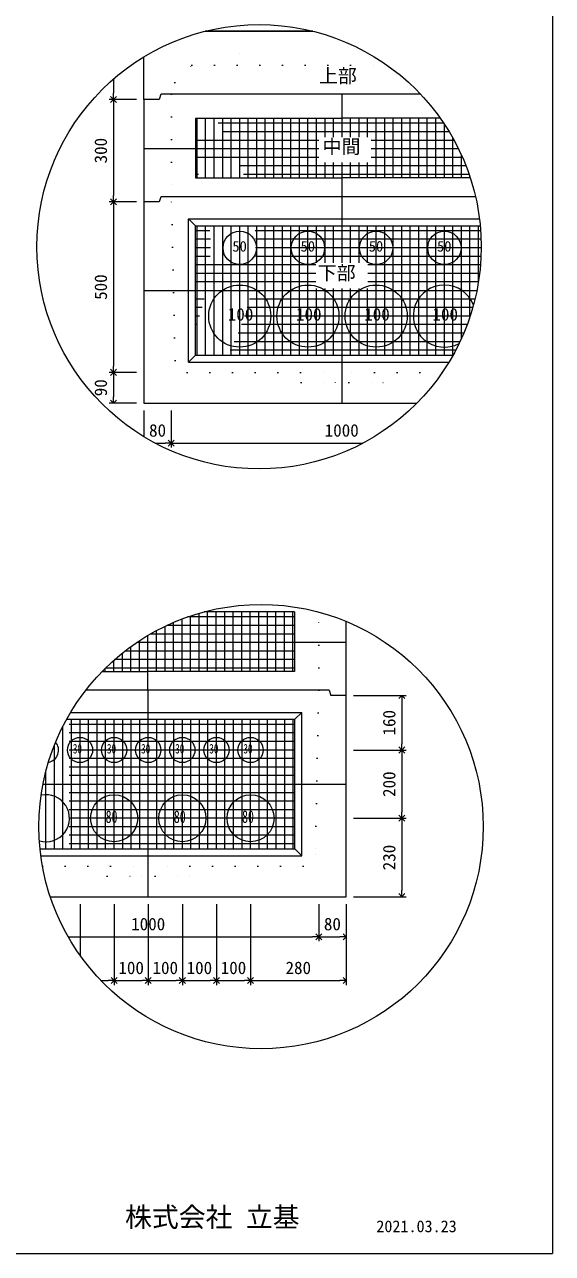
# Model space of a CAD drawing. Units: millimetres, scale not verified. Extents: x -6420 to 6420, y -3078 to 3078.
# Drawn here: x -3825 to -2340, y -2622 to 836 of the extents above; entities that cross this region are included whole.
import ezdxf
from ezdxf.enums import TextEntityAlignment as Align

# ---------------------------------------------------------------- set-up
doc = ezdxf.new("R2010")
doc.units = ezdxf.units.MM
doc.header["$LTSCALE"] = 20
for name, pattern in [('DASHED1', [1.8, 1.2, -0.6]), ('USER2', [50.8, 31.75, -6.35, 6.35, -6.35]), ('USER5', [3.185, 0.01, -3.175])]:
    doc.linetypes.add(name, pattern=pattern)
for name, color, linetype, lineweight in [('0-2_waku', 7, 'Continuous', 18), ('0-3_gaikei', 7, 'Continuous', 18), ('0-4_kakure', 7, 'DASHED1', 5), ('0-5_sunpou', 7, 'Continuous', 5), ('0-7_hole', 7, 'Continuous', 18), ('0-8_uchigawa', 6, 'Continuous', 18), ('0-D_文字１', 7, 'Continuous', 18), ('0-E_コア部分\u3000寸法補助線3', 150, 'USER2', 18), ('0-F_コア部分\u3000寸法補助線2', 150, 'USER2', 18), ('1-0_コア部分\u3000中心補助線', 1, 'Continuous', 18), ('1-1_コア部分\u3000寸法補助線', 7, 'USER2', 5), ('1-2_uchigawa2', 6, 'USER2', 18)]:
    doc.layers.add(name, color=color, linetype=linetype, lineweight=lineweight)
doc.styles.add('ＭＳ ゴシック', font='')
doc.styles.get('ＭＳ ゴシック').set_extended_font_data('MS Gothic')

# ---------------------------------------------------------------- blocks, each defined once
blk = doc.blocks.new('_Open90')
at = {"layer": '0-5_sunpou'}
blk.add_line((0, 0), (-1, 0), dxfattribs=at)
blk.add_lwpolyline([(-0.5, 0.5), (0, 0), (-0.5, -0.5)], dxfattribs=at)

msp = doc.modelspace()

# ---------------------------------------------------------------- linework, layer by layer
at = {"layer": '0-2_waku'}
for p in [(-2339.75, 3078.25), (-6419.75, -2621.75), (-6419.75, -2621.75), (-6419.75, -2621.75), (-6419.75, -2621.75)]:
    msp.add_line(p, (-2339.75, -2621.75), dxfattribs=at)
at = {"layer": '0-3_gaikei'}
for p, q in [((-3316.74, 817.4), (-3244.68, 817.4)), ((-3316.74, 817.4), (-3244.68, 817.4)), ((-3316.74, 817.4), (-3244.68, 817.4)), ((-3013.94, 817.4), (-3316.74, 817.4)), ((-3316.68, 817.4), (-3013.94, 817.4)), ((-3316.68, 817.4), (-3013.94, 817.4)), ((-3489.48, 625.4), (-3489.48, 745.41)), ((-3489.48, 625.4), (-3489.48, -229)), ((-3446.28, 625.4), (-3489.48, 625.4)), ((-3446.28, 625.4), (-3489.48, 625.4)), ((-3441.48, 639.8), (-3446.28, 625.4)), ((-2931.86, 639.8), (-3440.66, 639.8)), ((-2710.56, 639.8), (-2932.68, 639.8)), ((-3441.48, 351.8), (-3446.28, 337.4)), ((-2931.86, 351.8), (-3440.66, 351.8)), ((-2556.27, 351.8), (-2932.68, 351.8)), ((-3446.28, 337.4), (-3489.48, 337.4)), ((-3446.28, 337.4), (-3489.48, 337.4)), ((-3489.48, -229), (-2721.07, -229)), ((-3489.48, -229), (-2721.07, -229)), ((-3489.48, -229), (-2721.07, -229)), ((-2920.54, -1320.45), (-2920.54, -843.18)), ((-2968.54, -1037.25), (-2963.74, -1051.65)), ((-2920.54, -1051.65), (-2963.74, -1051.65))]:
    msp.add_line(p, q, dxfattribs=at)
for points in [[(-2968.54, -1037.25), (-3477.34, -1037.25), (-3653.43, -1037.25)], [(-3752.96, -1618.05), (-2920.54, -1618.05), (-2920.54, -1051.65)], [(-3740.76, -1618.05), (-2920.54, -1618.05), (-2920.54, -1051.65)]]:
    msp.add_lwpolyline(points, dxfattribs=at)
at = {"layer": '0-4_kakure', "linetype": 'USER5', "lineweight": 18}
for p, q in [((-3220.68, 817.4), (-3220.68, 833.55)), ((-3220.68, 817.4), (-3220.68, 721.4)), ((-3402.26, 673.4), (-3354.26, 721.4)), ((-3354.26, 721.4), (-2804.56, 721.4)), ((-3402.26, 673.4), (-3411.86, 639.8)), ((-3411.86, 639.8), (-3411.86, 351.8)), ((-3401.95, -109), (-3411.86, 351.8)), ((-3401.95, -109), (-3367.62, -142.6)), ((-3367.62, -142.6), (-2931.86, -142.6)), ((-3047.06, -171.4), (-3075.86, -142.6)), ((-3047.06, -171.4), (-2951.06, -171.4)), ((-2951.06, -171.4), (-2947.22, -229)), ((-2649.67, -142.6), (-2931.86, -142.6)), ((-2912.66, -171.4), (-2916.5, -229)), ((-2912.66, -171.4), (-2816.66, -171.4)), ((-2816.66, -171.4), (-2787.86, -142.6)), ((-2997.34, -1037.25), (-2997.34, -817.07)), ((-2997.34, -1037.25), (-3007.25, -1498.05)), ((-3007.25, -1498.05), (-3041.58, -1531.65)), ((-3774.99, -1531.65), (-3477.34, -1531.65)), ((-3592.54, -1560.45), (-3621.34, -1531.65)), ((-3041.58, -1531.65), (-3477.34, -1531.65)), ((-3362.14, -1560.45), (-3333.34, -1531.65)), ((-3592.54, -1560.45), (-3496.54, -1560.45)), ((-3496.54, -1560.45), (-3492.7, -1618.05)), ((-3458.14, -1560.45), (-3461.98, -1618.05)), ((-3458.14, -1560.45), (-3362.14, -1560.45))]:
    msp.add_line(p, q, dxfattribs=at)
at = {"layer": '0-5_sunpou', "color": 150, "lineweight": 18}
for p, q in [((-3575.23, 682.89), (-3575.23, 642.68)), ((-3510.6, 625.4), (-3587.71, 625.4)), ((-3531.72, 625.4), (-3587.71, 625.4)), ((-3575.23, 608.12), (-3575.23, 354.68)), ((-3510.6, 337.4), (-3587.71, 337.4)), ((-3510.6, 337.4), (-3587.71, 337.4)), ((-3575.23, 320.12), (-3575.23, -125.32)), ((-3510.6, -142.6), (-3587.71, -142.6)), ((-3531.72, -142.6), (-3587.71, -142.6)), ((-3575.23, -159.88), (-3575.23, -211.72)), ((-3510.6, -229), (-3587.71, -229)), ((-3489.48, -250.12), (-3489.48, -323.74)), ((-3412.68, -250.12), (-3412.68, -354.2)), ((-3412.68, -250.12), (-3412.68, -354.2)), ((-3457.77, -341.72), (-3429.96, -341.72)), ((-3395.4, -341.72), (-2872.92, -341.72)), ((-2899.42, -1051.65), (-2751, -1051.65)), ((-2763.48, -1068.93), (-2763.48, -1187.97)), ((-2899.42, -1205.25), (-2751, -1205.25)), ((-2899.42, -1205.25), (-2751, -1205.25)), ((-2763.48, -1222.53), (-2763.48, -1379.97)), ((-2899.42, -1397.25), (-2751, -1397.25)), ((-2899.42, -1397.25), (-2751, -1397.25)), ((-2763.48, -1414.53), (-2763.48, -1600.77)), ((-2899.42, -1618.05), (-2751, -1618.05)), ((-3669.34, -1639.17), (-3669.34, -1782.91)), ((-3573.34, -1639.17), (-3573.34, -1866.45)), ((-3573.34, -1639.17), (-3573.34, -1866.45)), ((-3477.34, -1639.17), (-3477.34, -1866.45)), ((-3477.34, -1639.17), (-3477.34, -1866.45)), ((-3381.34, -1639.17), (-3381.34, -1866.45)), ((-3381.34, -1639.17), (-3381.34, -1866.45)), ((-3285.34, -1639.17), (-3285.34, -1866.45)), ((-3285.34, -1639.17), (-3285.34, -1866.45)), ((-3189.34, -1639.17), (-3189.34, -1866.45)), ((-3189.34, -1639.17), (-3189.34, -1866.45)), ((-2997.34, -1639.17), (-2997.34, -1743.25)), ((-2997.34, -1639.17), (-2997.34, -1743.25)), ((-2920.54, -1639.17), (-2920.54, -1743.25)), ((-2920.54, -1639.17), (-2920.54, -1866.45)), ((-3702.63, -1730.77), (-3014.62, -1730.77)), ((-2980.06, -1730.77), (-2937.82, -1730.77)), ((-3610.49, -1853.97), (-3590.62, -1853.97)), ((-3556.06, -1853.97), (-3494.62, -1853.97)), ((-3460.06, -1853.97), (-3398.62, -1853.97)), ((-3364.06, -1853.97), (-3302.62, -1853.97)), ((-3268.06, -1853.97), (-3206.62, -1853.97)), ((-3172.06, -1853.97), (-2937.82, -1853.97))]:
    msp.add_line(p, q, dxfattribs=at)
for centre in [(-3165.34, 210.84), (-3159.73, -1420.78)]:
    msp.add_circle(centre, 625.17, dxfattribs=at)
at = {"layer": '0-7_hole'}
for centre, radius in [((-3219.86, 207.8), 47.04), ((-3027.86, 207.8), 47.04), ((-2835.86, 207.8), 47.04), ((-2643.86, 207.8), 47.04), ((-3219.86, 15.8), 87.36), ((-3027.86, 15.8), 87.36), ((-2835.86, 15.8), 87.36), ((-3669.34, -1205.25), 35.52), ((-3573.34, -1205.25), 35.52), ((-3477.34, -1205.25), 35.52), ((-3381.34, -1205.25), 35.52), ((-3285.34, -1205.25), 35.52), ((-3189.34, -1205.25), 35.52), ((-3573.34, -1397.25), 66.24), ((-3381.34, -1397.25), 66.24), ((-3189.34, -1397.25), 66.24)]:
    msp.add_circle(centre, radius, dxfattribs=at)
for centre, radius, start, end in [((-2643.86, 15.8), 87.36, 20.66629, 298.32089), ((-3765.34, -1205.25), 35.52, 281.59033, 39.2294), ((-3765.34, -1397.25), 66.24, 253.99064, 101.55918)]:
    msp.add_arc(centre, radius, start, end, dxfattribs=at)
at = {"layer": '0-8_uchigawa'}
for p, q in [((-3363.86, 289.4), (-3344.66, 270.2)), ((-3363.86, -113.8), (-3363.86, 289.4)), ((-3344.66, 270.2), (-2931.86, 270.2)), ((-3344.66, -94.6), (-3344.66, 270.2)), ((-2931.86, 270.2), (-2543, 270.2)), ((-3363.86, -113.8), (-3344.66, -94.6)), ((-3344.66, -94.6), (-2619.87, -94.6)), ((-3363.86, -113.8), (-2631.07, -113.8)), ((-3045.34, -1502.85), (-3045.34, -1099.65)), ((-3064.54, -1483.65), (-3064.54, -1118.85)), ((-3781.73, -1483.65), (-3064.54, -1483.65)), ((-3045.34, -1502.85), (-3064.54, -1483.65)), ((-3779.49, -1502.85), (-3045.34, -1502.85))]:
    msp.add_line(p, q, dxfattribs=at)
for points in [[(-3363.86, 289.4), (-2931.86, 289.4), (-2545.13, 289.4)], [(-3707.16, -1118.85), (-3477.34, -1118.85), (-3064.54, -1118.85), (-3045.34, -1099.65)], [(-3696.12, -1099.65), (-3477.34, -1099.65), (-3045.34, -1099.65)]]:
    msp.add_lwpolyline(points, dxfattribs=at)
at = {"layer": '0-E_コア部分\u3000寸法補助線3'}
for p, q in [((-3339.86, 404.6), (-3339.86, 572.6)), ((-3291.86, 404.6), (-3291.86, 572.6)), ((-3243.86, 404.6), (-3243.86, 572.6)), ((-3195.86, 404.6), (-3195.86, 572.6)), ((-3147.86, 404.6), (-3147.86, 572.6)), ((-3099.86, 404.6), (-3099.86, 572.6)), ((-3051.86, 404.6), (-3051.86, 572.6)), ((-3003.86, 404.6), (-3003.86, 572.6)), ((-2955.86, 519.57), (-2955.86, 572.6)), ((-2907.86, 519.57), (-2907.86, 572.6)), ((-2859.86, 519.57), (-2859.86, 572.6)), ((-2811.86, 404.6), (-2811.86, 572.6)), ((-2763.86, 404.6), (-2763.86, 572.6)), ((-2715.86, 404.6), (-2715.86, 572.6)), ((-2667.86, 404.6), (-2667.86, 572.6)), ((-2997.19, 510.2), (-3344.66, 510.2)), ((-2616.51, 510.2), (-2850.31, 510.2)), ((-2619.86, 404.6), (-2619.86, 516.27)), ((-2997.19, 462.2), (-3344.66, 462.2)), ((-2592.93, 462.2), (-2850.31, 462.2)), ((-2955.86, 404.6), (-2955.86, 447.7)), ((-2907.86, 404.6), (-2907.86, 447.7)), ((-2859.86, 404.6), (-2859.86, 447.7)), ((-2571.86, 404.6), (-2571.86, 407.35)), ((-2541.79, 255.8), (-3344.66, 255.8)), ((-3339.86, -94.6), (-3339.86, 270.2)), ((-3291.86, -94.6), (-3291.86, 270.2)), ((-3243.86, -94.6), (-3243.86, 270.2)), ((-3195.86, -94.6), (-3195.86, 270.2)), ((-3147.86, -94.6), (-3147.86, 270.2)), ((-3099.86, -94.6), (-3099.86, 270.2)), ((-3051.86, -94.6), (-3051.86, 270.2)), ((-3003.86, 165.17), (-3003.86, 270.2)), ((-2955.86, 165.17), (-2955.86, 270.2)), ((-2907.86, 165.17), (-2907.86, 270.2)), ((-2859.86, 165.17), (-2859.86, 270.2)), ((-2811.86, -94.6), (-2811.86, 270.2)), ((-2763.86, -94.6), (-2763.86, 270.2)), ((-2715.86, -94.6), (-2715.86, 270.2)), ((-2667.86, -94.6), (-2667.86, 270.2)), ((-2619.86, -94.6), (-2619.86, 270.2)), ((-2571.86, 14.32), (-2571.86, 270.2)), ((-2540.18, 207.8), (-3344.66, 207.8)), ((-3006.02, 159.8), (-3344.66, 159.8)), ((-2542.26, 159.8), (-2859.14, 159.8)), ((-3006.02, 111.8), (-3344.66, 111.8)), ((-2548.07, 111.8), (-2859.14, 111.8)), ((-3003.86, -94.6), (-3003.86, 93.3)), ((-2955.86, -94.6), (-2955.86, 93.3)), ((-2907.86, -94.6), (-2907.86, 93.3)), ((-2859.86, -94.6), (-2859.86, 93.3)), ((-2557.71, 63.8), (-3344.66, 63.8)), ((-2571.38, 15.8), (-3344.66, 15.8)), ((-2589.35, -32.2), (-3344.66, -32.2)), ((-2612.05, -80.2), (-3344.66, -80.2)), ((-3358.16, -984.45), (-3358.16, -827.94)), ((-3310.16, -984.45), (-3310.16, -816.45)), ((-3262.16, -984.45), (-3262.16, -816.45)), ((-3214.16, -984.45), (-3214.16, -816.45)), ((-3166.16, -984.45), (-3166.16, -816.45)), ((-3118.16, -984.45), (-3118.16, -816.45)), ((-3070.16, -984.45), (-3070.16, -816.45)), ((-3406.16, -984.45), (-3406.16, -846.23)), ((-3502.16, -984.45), (-3502.16, -897.74)), ((-3065.36, -878.85), (-3471.42, -878.85)), ((-3454.16, -984.45), (-3454.16, -869.29)), ((-3550.16, -984.45), (-3550.16, -932.52)), ((-3065.36, -926.85), (-3542.97, -926.85)), ((-3598.16, -984.45), (-3598.16, -975.12)), ((-3064.54, -1133.25), (-3714.85, -1133.25)), ((-3693.34, -1483.65), (-3693.34, -1118.85)), ((-3645.34, -1483.65), (-3645.34, -1118.85)), ((-3597.34, -1483.65), (-3597.34, -1118.85)), ((-3549.34, -1483.65), (-3549.34, -1118.85)), ((-3501.34, -1483.65), (-3501.34, -1118.85)), ((-3453.34, -1483.65), (-3453.34, -1118.85)), ((-3405.34, -1483.65), (-3405.34, -1118.85)), ((-3357.34, -1483.65), (-3357.34, -1118.85)), ((-3309.34, -1483.65), (-3309.34, -1118.85)), ((-3261.34, -1483.65), (-3261.34, -1118.85)), ((-3213.34, -1483.65), (-3213.34, -1118.85)), ((-3165.34, -1483.65), (-3165.34, -1118.85)), ((-3117.34, -1483.65), (-3117.34, -1118.85)), ((-3069.34, -1483.65), (-3069.34, -1118.85)), ((-3741.34, -1483.65), (-3741.34, -1191.51)), ((-3064.54, -1181.25), (-3737.19, -1181.25)), ((-3064.54, -1229.25), (-3754.84, -1229.25)), ((-3064.54, -1277.25), (-3768.2, -1277.25)), ((-3064.54, -1325.25), (-3777.56, -1325.25)), ((-3064.54, -1373.25), (-3783.09, -1373.25)), ((-3064.54, -1421.25), (-3784.9, -1421.25)), ((-3064.54, -1469.25), (-3783.02, -1469.25))]:
    msp.add_line(p, q, dxfattribs=at)
at = {"layer": '0-F_コア部分\u3000寸法補助線2'}
for p, q in [((-3315.86, 404.6), (-3315.86, 572.6)), ((-3267.86, 404.6), (-3267.86, 572.6)), ((-3219.86, 404.6), (-3219.86, 572.6)), ((-3171.86, 404.6), (-3171.86, 572.6)), ((-3075.86, 404.6), (-3075.86, 572.6)), ((-2979.86, 519.57), (-2979.86, 572.6)), ((-2883.86, 519.57), (-2883.86, 572.6)), ((-2787.86, 404.6), (-2787.86, 572.6)), ((-2691.86, 404.6), (-2691.86, 572.6)), ((-2630.29, 534.2), (-3344.66, 534.2)), ((-2595.86, 404.6), (-2595.86, 468.77)), ((-2582.98, 438.2), (-3344.66, 438.2)), ((-2979.86, 404.6), (-2979.86, 447.7)), ((-2883.86, 404.6), (-2883.86, 447.7)), ((-3267.86, -94.6), (-3267.86, 270.2)), ((-3219.86, -94.6), (-3219.86, 270.2)), ((-3171.86, -94.6), (-3171.86, 270.2)), ((-3075.86, -94.6), (-3075.86, 270.2)), ((-2979.86, 165.17), (-2979.86, 270.2)), ((-2883.86, 165.17), (-2883.86, 270.2)), ((-2787.86, -94.6), (-2787.86, 270.2)), ((-2691.86, -94.6), (-2691.86, 270.2)), ((-2595.86, -47.09), (-2595.86, 270.2)), ((-2540.52, 231.8), (-3344.66, 231.8)), ((-3006.02, 135.8), (-3344.66, 135.8)), ((-2544.69, 135.8), (-2859.14, 135.8)), ((-2979.86, -94.6), (-2979.86, 93.3)), ((-2883.86, -94.6), (-2883.86, 93.3)), ((-2564.02, 39.8), (-3344.66, 39.8)), ((-2600.07, -56.2), (-3344.66, -56.2)), ((-3334.16, -984.45), (-3334.16, -820.44)), ((-3238.16, -984.45), (-3238.16, -816.45)), ((-3142.16, -984.45), (-3142.16, -816.45)), ((-3430.16, -984.45), (-3430.16, -857.13)), ((-3065.36, -854.85), (-3425.36, -854.85)), ((-3526.16, -984.45), (-3526.16, -914.26)), ((-3065.36, -950.85), (-3572.04, -950.85)), ((-3717.34, -1483.65), (-3717.34, -1138.11)), ((-3621.34, -1483.65), (-3621.34, -1118.85)), ((-3525.34, -1483.65), (-3525.34, -1118.85)), ((-3429.34, -1483.65), (-3429.34, -1118.85)), ((-3333.34, -1483.65), (-3333.34, -1118.85)), ((-3237.34, -1483.65), (-3237.34, -1118.85)), ((-3141.34, -1483.65), (-3141.34, -1118.85)), ((-3064.54, -1157.25), (-3726.64, -1157.25)), ((-3765.34, -1483.65), (-3765.34, -1265.63)), ((-3064.54, -1253.25), (-3762.03, -1253.25)), ((-3064.54, -1349.25), (-3780.79, -1349.25)), ((-3064.54, -1445.25), (-3784.42, -1445.25))]:
    msp.add_line(p, q, dxfattribs=at)
at = {"layer": '1-0_コア部分\u3000中心補助線'}
for p, q in [((-2931.86, 519.57), (-2931.86, 639.8)), ((-2997.19, 486.2), (-3489.48, 486.2)), ((-2604.08, 486.2), (-2850.31, 486.2)), ((-2931.86, 351.8), (-2931.86, 447.7)), ((-2931.86, 165.17), (-2931.86, 351.8)), ((-3488.66, 87.8), (-2552.4, 87.8)), ((-2931.86, -229), (-2931.86, 93.3)), ((-3478.16, -1037.25), (-3478.16, -882.79)), ((-2922.18, -902.85), (-3509.85, -902.85)), ((-3477.34, -1618.05), (-3477.34, -1037.25)), ((-3773.37, -1301.25), (-2920.54, -1301.25))]:
    msp.add_line(p, q, dxfattribs=at)
at = {"layer": '1-1_コア部分\u3000寸法補助線'}
for p, q in [((-2645.56, 558.2), (-3344.66, 558.2)), ((-3315.86, 404.6), (-3315.86, 572.6)), ((-3219.86, 404.6), (-3219.86, 572.6)), ((-3123.86, 404.6), (-3123.86, 572.6)), ((-3027.86, 404.6), (-3027.86, 572.6)), ((-2835.86, 404.6), (-2835.86, 572.6)), ((-2739.86, 404.6), (-2739.86, 572.6)), ((-2643.86, 404.6), (-2643.86, 555.65)), ((-2574.17, 414.2), (-3344.66, 414.2)), ((-3315.86, -94.6), (-3315.86, 270.2)), ((-3219.86, -94.6), (-3219.86, 270.2)), ((-3123.86, -94.6), (-3123.86, 270.2)), ((-3027.86, -94.6), (-3027.86, 270.2)), ((-2835.86, -94.6), (-2835.86, 270.2)), ((-2739.86, -94.6), (-2739.86, 270.2)), ((-2643.86, -94.6), (-2643.86, 270.2)), ((-2547.86, 113.09), (-2547.86, 270.2)), ((-2540.76, 183.8), (-3344.66, 183.8)), ((-2579.8, -8.2), (-3344.66, -8.2)), ((-3286.16, -984.45), (-3286.16, -816.45)), ((-3190.16, -984.45), (-3190.16, -816.45)), ((-3094.16, -984.45), (-3094.16, -816.45)), ((-3382.16, -984.45), (-3382.16, -836.52)), ((-3065.36, -830.85), (-3366.66, -830.85)), ((-3574.16, -984.45), (-3574.16, -952.72)), ((-3065.36, -974.85), (-3597.89, -974.85)), ((-3669.34, -1483.65), (-3669.34, -1118.85)), ((-3573.34, -1483.65), (-3573.34, -1118.85)), ((-3381.34, -1483.65), (-3381.34, -1118.85)), ((-3285.34, -1483.65), (-3285.34, -1118.85)), ((-3189.34, -1483.65), (-3189.34, -1118.85)), ((-3093.34, -1483.65), (-3093.34, -1118.85)), ((-3064.54, -1205.25), (-3746.57, -1205.25)), ((-3765.34, -1483.65), (-3765.34, -1265.63)), ((-3064.54, -1397.25), (-3784.46, -1397.25))]:
    msp.add_line(p, q, dxfattribs=at)
at = {"layer": '1-2_uchigawa2'}
for p, q in [((-3344.66, 572.6), (-2931.86, 572.6)), ((-3344.66, 572.6), (-3344.66, 404.6)), ((-2655.47, 572.6), (-2931.86, 572.6)), ((-3344.66, 404.6), (-2931.86, 404.6)), ((-2570.96, 404.6), (-2931.86, 404.6)), ((-3065.36, -816.45), (-3319.8, -816.45)), ((-3065.36, -816.45), (-3065.36, -984.45)), ((-3607.45, -984.45), (-3478.16, -984.45)), ((-3065.36, -984.45), (-3478.16, -984.45))]:
    msp.add_line(p, q, dxfattribs=at)

# ---------------------------------------------------------------- block references
at = {"layer": '0-5_sunpou', "xscale": 17.28, "yscale": 17.28}
for p, rotation in [((-3575.23, 625.4), 270), ((-3575.23, 625.4), 90), ((-3575.23, 337.4), 270), ((-3575.23, 337.4), 90), ((-3575.23, -142.6), 270), ((-3575.23, -142.6), 90), ((-3575.23, -229), 270), ((-3412.68, -341.72), 180), ((-2763.48, -1051.65), 90), ((-2763.48, -1205.25), 270), ((-2763.48, -1205.25), 90), ((-2763.48, -1397.25), 270), ((-2763.48, -1397.25), 90), ((-2763.48, -1618.05), 270), ((-2997.34, -1730.77), 180), ((-3573.34, -1853.97), 180), ((-3477.34, -1853.97), 180), ((-3381.34, -1853.97), 180), ((-3285.34, -1853.97), 180), ((-3189.34, -1853.97), 180)]:
    msp.add_blockref('_Open90', p, dxfattribs=dict(at, rotation=rotation))
for p in [(-3412.68, -341.72), (-2997.34, -1730.77), (-2920.54, -1730.77), (-3573.34, -1853.97), (-3477.34, -1853.97), (-3381.34, -1853.97), (-3285.34, -1853.97), (-3189.34, -1853.97), (-2920.54, -1853.97)]:
    msp.add_blockref('_Open90', p, dxfattribs=at)

# ---------------------------------------------------------------- texts
at = {"layer": '0-5_sunpou', "style": 'ＭＳ ゴシック'}
for s, p in [('300', (-3582.91, 445.4)), ('500', (-3582.91, 61.4)), ('90', (-3582.91, -209.8)), ('160', (-2771.16, -1164.45)), ('200', (-2771.16, -1337.25)), ('230', (-2771.16, -1543.65))]:
    msp.add_text(s, height=35.19, rotation=90, dxfattribs=at).set_placement(p, align=Align.BOTTOM_LEFT)
for s, p in [('80', (-3475.08, -334.04)), ('1000', (-2980.68, -334.04)), ('1000', (-3525.34, -1723.09)), ('80', (-2982.94, -1723.09)), ('100', (-3561.34, -1846.29)), ('100', (-3465.34, -1846.29)), ('100', (-3369.34, -1846.29)), ('100', (-3273.34, -1846.29)), ('280', (-3090.94, -1846.29))]:
    msp.add_text(s, height=35.19, dxfattribs=at).set_placement(p, align=Align.BOTTOM_LEFT)
at = {"layer": '0-D_文字１', "style": 'ＭＳ ゴシック'}
for s, height, p in [('上部', 39.1, (-2996.93, 660.55)), ('中間', 39.1, (-2986.64, 461.26)), ('50', 29.91, (-3240.59, 188.27)), ('50', 29.91, (-3048.59, 188.27)), ('50', 29.91, (-2856.59, 188.27)), ('50', 29.91, (-2664.59, 188.27)), ('下部', 39.1, (-3000.28, 106.26)), ('100', 35.19, (-3253.41, -7.41)), ('100', 35.19, (-3061.41, -7.41)), ('100', 35.19, (-2869.41, -7.41)), ('100', 35.19, (-2677.41, -7.41)), ('株式会社 立基', 55.43, (-3542.71, -2563.77)), ('2021.03.23', 33.26, (-2835.37, -2572.05))]:
    msp.add_text(s, height=height, dxfattribs=at).set_placement(p, align=Align.BOTTOM_LEFT)
at = {"layer": '0-D_文字１', "style": 'ＭＳ ゴシック', "width": 0.7}
for s, height, p in [('30', 26.92, (-3689.51, -1223.05)), ('30', 26.92, (-3593.51, -1223.05)), ('30', 26.92, (-3497.51, -1223.05)), ('30', 26.92, (-3401.51, -1223.05)), ('30', 26.92, (-3305.51, -1223.05)), ('30', 26.92, (-3209.51, -1223.05)), ('80', 35.19, (-3597.41, -1420.95)), ('80', 35.19, (-3405.41, -1420.95)), ('80', 35.19, (-3213.41, -1420.95))]:
    msp.add_text(s, height=height, dxfattribs=at).set_placement(p, align=Align.BOTTOM_LEFT)

doc.saveas('drawing.dxf')
